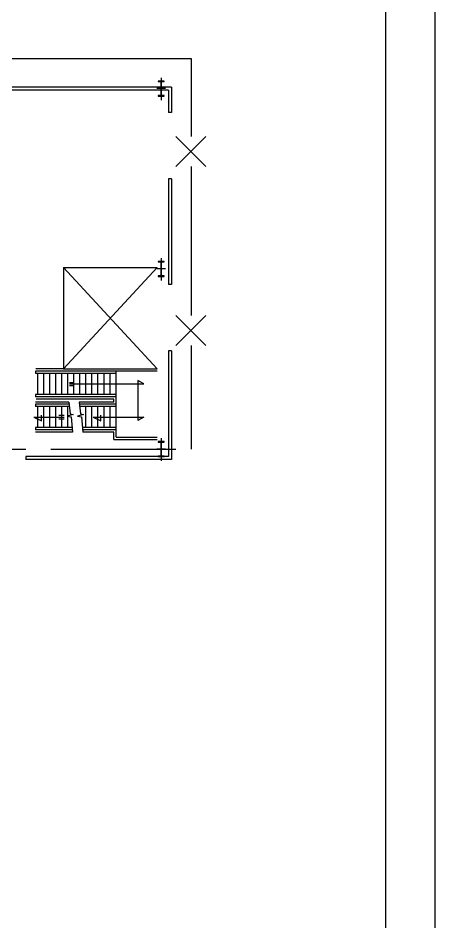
# Model space of a CAD drawing. Extents: x 0 to 39171, y 29931 to 57651.
# Drawn here: x 37783 to 39171, y 33049 to 36057 of the extents above; entities that cross this region are included whole.
import ezdxf

# ---------------------------------------------------------------- set-up
doc = ezdxf.new("R2010")
doc.units = 0
doc.header["$LTSCALE"] = 333.3
doc.header["$MEASUREMENT"] = 0
doc.linetypes.add('DASHDOT', pattern=[1, 0.5, -0.25, 0, -0.25])
doc.linetypes.add('PHANTOM', pattern=[2.5, 1.25, -0.25, 0.25, -0.25, 0.25, -0.25])
for name, color, linetype in [('100', 1, 'CONTINUOUS'), ('20', 3, 'CONTINUOUS'), ('50', 6, 'CONTINUOUS'), ('70', 7, 'DASHDOT')]:
    doc.layers.add(name, color=color, linetype=linetype)

msp = doc.modelspace()

# ---------------------------------------------------------------- linework, layer by layer
at = {"layer": '100'}
msp.add_line((37809.11, 34597.26), (37809.11, 34587.26), dxfattribs=at)
msp.add_lwpolyline([(0, 29931.07), (0, 57651.07), (39171, 57651.07), (39171, 29931.07)], close=True, dxfattribs=at)
at = {"layer": '20', "color": 2, "ltscale": 3}
for p, q in [((37756.86, 35922.26), (38359.11, 35922.26)), ((38359.11, 35922.26), (38359.11, 35663.22)), ((38359.11, 35563.22), (38359.11, 35067.18)), ((38359.11, 34967.18), (38359.11, 34622.26))]:
    msp.add_line(p, q, dxfattribs=at)
at = {"layer": '20', "color": 2}
for p, q in [((38407.87, 35663.22), (38307.87, 35563.22)), ((38307.87, 35663.22), (38407.87, 35563.22)), ((38307.87, 35067.18), (38407.87, 34967.18)), ((38407.87, 35067.18), (38307.87, 34967.18))]:
    msp.add_line(p, q, dxfattribs=at)
at = {"layer": '20', "color": 2, "linetype": 'PHANTOM'}
msp.add_line((34559.11, 34622.26), (38359.11, 34622.26), dxfattribs=at)
at = {"layer": '20'}
msp.add_lwpolyline([(165, 30096.07), (165, 57486.07), (39006, 57486.07), (39006, 30096.07)], close=True, dxfattribs=at)
at = {"layer": '50', "color": 8, "linetype": 'DASHDOT', "lineweight": -2}
msp.add_line((38101.61, 34654.05), (38101.61, 34679.05), dxfattribs=at)
at = {"layer": '50', "linetype": 'DASHDOT', "lineweight": -2}
msp.add_line((38101.61, 34661.55), (38101.61, 34679.05), dxfattribs=at)
at = {"layer": '70', "linetype": 'Continuous', "lineweight": -2}
for p, q in [((38259.11, 35858.24), (38259.11, 35783.29)), ((38294.11, 35827.26), (37659.62, 35827.26)), ((38284.11, 35817.26), (37659.62, 35817.26)), ((38273.65, 35822.26), (38244.74, 35822.26)), ((38284.11, 35817.26), (38284.11, 35742.26)), ((38294.11, 35827.26), (38294.11, 35742.26)), ((38294.11, 35742.26), (38284.11, 35742.26)), ((38294.11, 35522.26), (38284.11, 35522.26)), ((38284.11, 35522.26), (38284.11, 35169.67)), ((38294.11, 35522.26), (38294.11, 35169.67)), ((38259.11, 35258.24), (38259.11, 35183.29)), ((37934.11, 35227.06), (37934.11, 34889.05)), ((38246.61, 35227.06), (37934.11, 34889.05)), ((37934.11, 35227.06), (38246.61, 34889.05)), ((37934.11, 35227.06), (38246.61, 35227.06)), ((38294.11, 35169.67), (38284.11, 35169.67)), ((38294.11, 34949.67), (38284.11, 34949.67)), ((38284.11, 34949.67), (38284.11, 34597.26)), ((38294.11, 34949.67), (38294.11, 34587.26)), ((38246.61, 34881.55), (37841.38, 34881.55)), ((37841.38, 34881.55), (37841.38, 34874.05)), ((38109.11, 34874.05), (37841.38, 34874.05)), ((37934.11, 34889.05), (37842.11, 34889.05)), ((37849.11, 34804.05), (37849.11, 34874.05)), ((37869.11, 34804.05), (37869.11, 34874.05)), ((37889.11, 34804.05), (37889.11, 34874.05)), ((37909.11, 34804.05), (37909.11, 34874.05)), ((37929.11, 34804.05), (37929.11, 34874.05)), ((37934.11, 34889.05), (38246.61, 34889.05)), ((37949.11, 34804.05), (37949.11, 34874.05)), ((37969.11, 34804.05), (37969.11, 34874.05)), ((37989.11, 34804.05), (37989.11, 34874.05)), ((38009.11, 34804.05), (38009.11, 34874.05)), ((38029.11, 34804.05), (38029.11, 34874.05)), ((38049.11, 34804.05), (38049.11, 34874.05)), ((38069.11, 34804.05), (38069.11, 34874.05)), ((38089.11, 34804.05), (38089.11, 34874.05)), ((38109.11, 34661.55), (38109.11, 34881.55)), ((37953.73, 34844.55), (37965.14, 34844.55)), ((37953.73, 34839.05), (38201.61, 34839.05)), ((38201.61, 34839.05), (38181.75, 34851.08)), ((38181.75, 34851.08), (38181.75, 34717.02)), ((37953.73, 34833.54), (37965.14, 34833.54)), ((38109.11, 34804.05), (37841.38, 34804.05)), ((37841.38, 34804.05), (37841.38, 34796.55)), ((38109.11, 34796.55), (37841.38, 34796.55)), ((37952.28, 34779.05), (37841.38, 34779.05)), ((38101.61, 34789.05), (37843.45, 34789.05)), ((38101.61, 34779.05), (37986.54, 34779.05)), ((38101.61, 34779.05), (38101.61, 34789.05)), ((37841.38, 34771.55), (37841.38, 34764.05)), ((37953.15, 34771.55), (37841.38, 34771.55)), ((37954.01, 34764.05), (37841.38, 34764.05)), ((37849.11, 34694.05), (37849.11, 34764.05)), ((37869.11, 34694.05), (37869.11, 34764.05)), ((37889.11, 34694.05), (37889.11, 34764.05)), ((37909.11, 34694.05), (37909.11, 34764.05)), ((37929.11, 34694.05), (37929.11, 34764.05)), ((37949.11, 34694.05), (37949.11, 34764.05)), ((38109.11, 34771.55), (37987.41, 34771.55)), ((38109.11, 34764.05), (37988.27, 34764.05)), ((38009.11, 34694.05), (38009.11, 34764.05)), ((38029.11, 34694.05), (38029.11, 34764.05)), ((38049.11, 34694.05), (38049.11, 34764.05)), ((38069.11, 34694.05), (38069.11, 34764.05)), ((38089.11, 34694.05), (38089.11, 34764.05)), ((37834.94, 34729.05), (37860.83, 34716.3)), ((37834.94, 34729.05), (37936.82, 34729.05)), ((37860.83, 34716.3), (37860.83, 34734.92)), ((37919.17, 34735.23), (37936.82, 34735.23)), ((37919.17, 34722.87), (37936.82, 34722.87)), ((38032.92, 34729.05), (38058.8, 34716.3)), ((38032.92, 34729.05), (38201.61, 34729.05)), ((38058.8, 34716.3), (38058.8, 34734.92)), ((38201.61, 34729.05), (38181.75, 34717.02)), ((37841.38, 34694.05), (37841.38, 34686.55)), ((37963.23, 34694.05), (37841.38, 34694.05)), ((37963.99, 34686.55), (37841.38, 34686.55)), ((38109.11, 34694.05), (37997.49, 34694.05)), ((38109.11, 34686.55), (37998.25, 34686.55)), ((37964.75, 34679.05), (37841.38, 34679.05)), ((38101.61, 34679.05), (37999.01, 34679.05)), ((38109.11, 34661.55), (38246.61, 34661.55)), ((38259.11, 34658.24), (38259.11, 34583.29)), ((38101.61, 34654.05), (38246.61, 34654.05)), ((38284.11, 34597.26), (37809.11, 34597.26)), ((38273.65, 34622.26), (38244.74, 34622.26)), ((38294.11, 34587.26), (37809.11, 34587.26))]:
    msp.add_line(p, q, dxfattribs=at)
at = {"layer": '70'}
msp.add_line((38273.65, 35222.26), (38244.74, 35222.26), dxfattribs=at)
at = {"layer": '70', "linetype": 'Continuous', "lineweight": -2}
for points in [[(38269.11, 35847.26), (38249.11, 35847.26), (38249.11, 35845.66), (38256.5, 35845.66, -0.4142136), (38258.6, 35843.56), (38258.6, 35800.96, -0.4142136), (38256.5, 35798.86), (38249.11, 35798.86), (38249.11, 35797.26), (38269.11, 35797.26), (38269.11, 35798.86), (38261.72, 35798.86, -0.4142136), (38259.62, 35800.96), (38259.62, 35843.56, -0.4142136), (38261.72, 35845.66), (38269.11, 35845.66)], [(38269.11, 35247.26), (38249.11, 35247.26), (38249.11, 35245.66), (38256.5, 35245.66, -0.4142136), (38258.6, 35243.56), (38258.6, 35200.96, -0.4142136), (38256.5, 35198.86), (38249.11, 35198.86), (38249.11, 35197.26), (38269.11, 35197.26), (38269.11, 35198.86), (38261.72, 35198.86, -0.4142136), (38259.62, 35200.96), (38259.62, 35243.56, -0.4142136), (38261.72, 35245.66), (38269.11, 35245.66)], [(38269.11, 34647.26), (38249.11, 34647.26), (38249.11, 34645.66), (38256.5, 34645.66, -0.4142136), (38258.6, 34643.56), (38258.6, 34600.96, -0.4142136), (38256.5, 34598.86), (38249.11, 34598.86), (38249.11, 34597.26), (38269.11, 34597.26), (38269.11, 34598.86), (38261.72, 34598.86, -0.4142136), (38259.62, 34600.96), (38259.62, 34643.56, -0.4142136), (38261.72, 34645.66), (38269.11, 34645.66)]]:
    msp.add_lwpolyline(points, format="xyb", close=True, dxfattribs=at)
for points in [[(37952.28, 34779.05), (37956.86, 34739.33), (37966.49, 34737.95), (37946.54, 34731.76), (37959.62, 34729.69), (37964.75, 34679.05)], [(37986.54, 34779.05), (37991.12, 34739.33), (38000.76, 34737.95), (37980.81, 34731.76), (37993.88, 34729.69), (37999.01, 34679.05)]]:
    msp.add_lwpolyline(points, dxfattribs=at)

doc.saveas('drawing.dxf')
